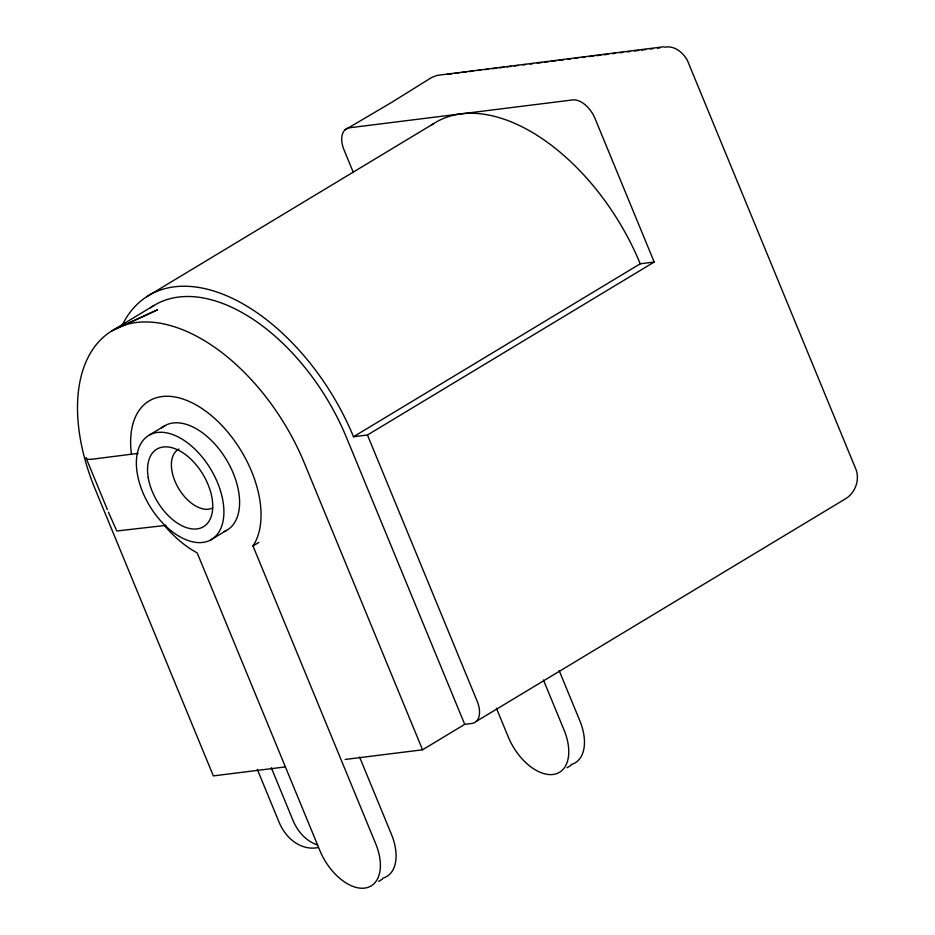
<?xml version="1.0" encoding="UTF-8"?>
<svg xmlns="http://www.w3.org/2000/svg" width="935" height="935" viewBox="0 0 935 935"><rect width="100%" height="100%" fill="white"/><g stroke="black" fill="none" stroke-linecap="round" stroke-linejoin="round"><path stroke-width="1.4" d="M146.643 296.746L433.396 123.782M153.901 305.535L111.732 330.978L157.536 309.766L122.929 325.649M149.471 434.985L165.168 425.518M122.204 325.263A181.051 106.158 58.9 0 1 233.025 298.651A181.051 106.158 58.9 0 1 353.5 436.75L640.253 263.787L654.196 262.045L595.104 118.675A22.627 13.265 58.9 0 0 572.711 99.928L349.573 127.768A22.627 13.265 58.9 0 0 344.068 149.986L353.372 172.554M353.5 436.75L367.443 435.009L654.196 262.045M210.796 539.881A60.763 35.635 58.9 0 0 191.85 446.334A60.763 35.635 58.9 0 0 137.749 476.09A60.763 35.635 58.9 0 0 210.796 539.881L226.492 530.414M164.408 525.458A90.531 53.085 58.9 0 0 197.191 552.901L319.899 850.616A45.266 26.542 58.9 0 0 364.673 888.098A45.266 26.542 58.9 0 0 375.683 843.662L252.976 545.935L258.855 542.394M345.167 759.454L422.55 749.8L464.718 724.356L471.684 723.491A22.627 13.265 58.9 0 0 477.189 701.273L367.443 435.009M476.231 721.411L845.17 498.998C854.999 493.341 859.943 480.415 856.086 469.709L687.248 60.074C682.69 52.231 674.345 45.312 664.762 47.194M378.628 881.389L382.555 879.029M567.007 767.764L570.934 765.403M345.038 129.848L391.742 102.336L431.514 77.558L437.124 75.384L663.85 46.75M447.421 74.309L451.769 73.76M454.667 73.397L459.015 72.86M461.902 72.498L466.249 71.96M469.148 71.598L473.496 71.048M477.843 70.511L480.742 70.148M485.09 69.611L487.988 69.248M492.336 68.699L496.684 68.162M499.582 67.799L503.93 67.25M506.828 66.899L511.176 66.35M514.075 65.988L518.411 65.45M522.758 64.901L525.657 64.538M530.005 64.001L532.903 63.638M537.251 63.101L541.599 62.552M544.497 62.189L548.845 61.652M551.743 61.289L556.091 60.752M558.99 60.389L563.337 59.84M567.685 59.302L570.584 58.94M574.92 58.402L577.818 58.04M582.166 57.491L585.065 57.129M589.412 56.591L593.76 56.042M596.659 55.691L601.006 55.142M603.905 54.779L608.253 54.242M612.6 53.692L615.499 53.33M619.847 52.792L622.745 52.43M627.093 51.892L629.98 51.53M634.327 50.981L638.675 50.443M641.574 50.081L645.921 49.543M650.269 48.994L653.168 48.632M657.515 48.094L660.414 47.732M138.099 453.37L91.279 459.319L87.247 459.295L86.008 457.776L107.35 509.552M165.974 525.376L116.793 530.986L108.448 512.205M284.988 766.957L213.355 775.898L95.16 489.145A169.738 99.531 58.9 0 1 136.452 322.493A169.738 99.531 58.9 0 1 304.354 463.047L422.55 749.8M559.118 670.5L579.758 720.569A45.266 26.542 58.9 0 1 571.192 764.526M543.422 679.967L564.062 730.036A45.266 26.542 58.9 0 1 553.053 774.472A45.266 26.542 58.9 0 1 508.278 736.99L496.415 708.204M464.718 724.356L346.523 437.615A169.738 99.531 58.9 0 0 150.441 307.825M359.566 756.988L391.379 834.195A45.266 26.542 58.9 0 1 382.812 878.152M271.29 767.705L292.912 820.194A45.266 35.483 82.9 0 0 317.631 844.995M257.312 769.388L278.969 821.923A45.266 35.483 82.9 0 0 317.958 847.589M131.461 454.2A90.531 53.085 58.9 0 1 206.962 412.078A90.531 53.085 58.9 0 1 252.976 545.935M161.182 428.359A60.763 35.635 58.9 0 1 226.025 459.05A60.763 35.635 58.9 0 1 224.225 531.501M212.689 507.915A33.952 19.904 58.9 0 1 178.118 487.602A33.952 19.904 58.9 0 1 178.982 449.022M431.175 125.29A181.051 106.158 58.9 0 1 640.253 263.787M148.209 477.528A45.266 26.542 58.9 0 0 201.82 527.585A45.266 26.542 58.9 0 0 190.389 458.699A45.266 26.542 58.9 0 0 148.209 477.528"/></g></svg>
